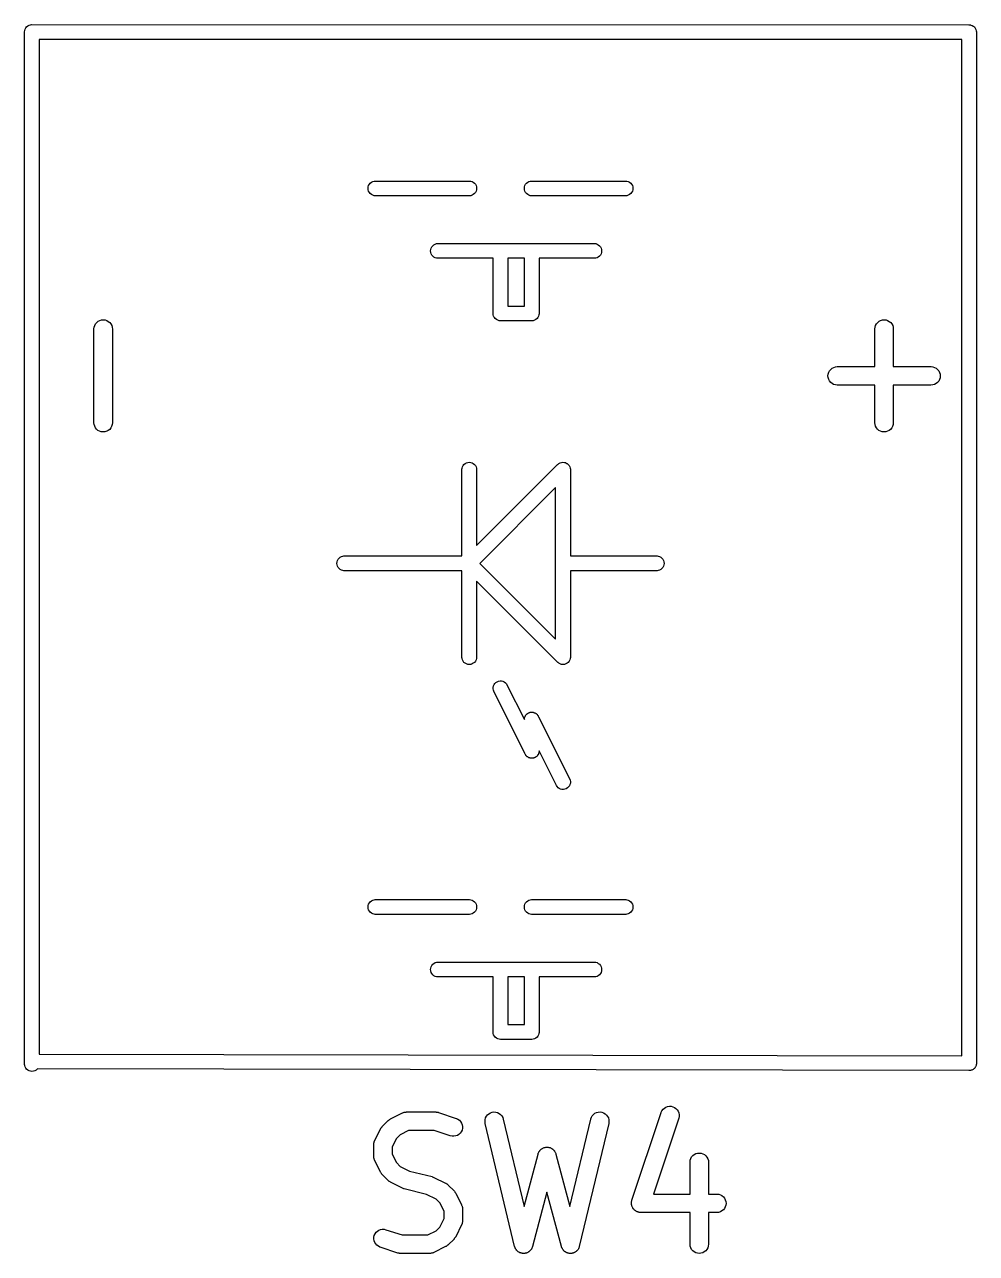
# Model space of a CAD drawing. Extents: x 88 to 197, y -105 to -93.
# Drawn here: x 138.5 to 146.24, y -105.17 to -95.19 of the extents above; entities that cross this region are included whole.
import ezdxf

# ---------------------------------------------------------------- set-up
doc = ezdxf.new("R2010")
doc.units = 0
doc.layers.add('BLACK', color=7, linetype='CONTINUOUS')

msp = doc.modelspace()

# ---------------------------------------------------------------- linework, layer by layer
at = {"layer": 'BLACK', "linetype": 'CONTINUOUS'}
for p, q in [((138.51, -95.2115), (138.517, -95.2024)), ((138.517, -95.2024), (138.527, -95.1949)), ((138.527, -95.1949), (138.537, -95.1893)), ((138.537, -95.1893), (138.548, -95.1859)), ((138.548, -95.1859), (138.557, -95.185)), ((138.557, -95.185), (146.177, -95.187)), ((146.177, -95.187), (146.18, -95.1867)), ((146.18, -95.1867), (146.183, -95.187)), ((146.183, -95.187), (146.183, -95.187)), ((146.183, -95.187), (146.185, -95.1872)), ((146.185, -95.1872), (146.192, -95.1879)), ((146.192, -95.1879), (146.192, -95.1879)), ((146.192, -95.1879), (146.192, -95.1879)), ((146.192, -95.1879), (146.195, -95.1888)), ((146.195, -95.1888), (146.203, -95.1913)), ((146.203, -95.1913), (146.203, -95.1913)), ((146.203, -95.1913), (146.203, -95.1913)), ((146.203, -95.1913), (146.205, -95.1924)), ((146.205, -95.1924), (146.213, -95.1969)), ((146.213, -95.1969), (146.214, -95.1969)), ((146.214, -95.1969), (146.214, -95.1969)), ((146.214, -95.1969), (146.215, -95.1982)), ((146.215, -95.1982), (146.223, -95.2044)), ((146.223, -95.2044), (146.23, -95.2135)), ((138.5, -95.245), (138.501, -95.2332)), ((138.5, -95.249), (138.5, -95.245)), ((138.5, -95.2501), (138.5, -95.249)), ((138.5, -103.612), (138.5, -95.2501)), ((138.501, -95.2332), (138.504, -95.2219)), ((138.504, -95.2219), (138.51, -95.2115)), ((146.23, -95.2135), (146.23, -95.2135)), ((146.23, -95.2135), (146.23, -95.2135)), ((146.23, -95.2135), (146.231, -95.215)), ((146.231, -95.215), (146.236, -95.2239)), ((146.236, -95.2239), (146.239, -95.2352)), ((146.239, -95.2352), (146.24, -95.2441)), ((146.24, -95.2441), (146.24, -95.2441)), ((146.24, -95.2441), (146.24, -95.247)), ((146.24, -95.247), (146.24, -95.2499)), ((146.24, -95.2499), (146.24, -103.626)), ((138.62, -95.305), (138.62, -103.555)), ((146.12, -95.307), (138.62, -95.305)), ((146.12, -95.4981), (146.12, -95.307)), ((146.12, -103.569), (146.12, -95.4981)), ((141.295, -96.5052), (141.298, -96.4939)), ((141.298, -96.4939), (141.304, -96.4835)), ((141.304, -96.4835), (141.311, -96.4744)), ((141.311, -96.4744), (141.321, -96.4669)), ((141.321, -96.4669), (141.331, -96.4613)), ((141.331, -96.4613), (141.342, -96.4579)), ((141.342, -96.4579), (141.351, -96.457)), ((141.351, -96.457), (142.119, -96.457)), ((142.119, -96.457), (142.128, -96.4579)), ((142.128, -96.4579), (142.139, -96.4613)), ((142.139, -96.4613), (142.149, -96.4669)), ((142.149, -96.4669), (142.159, -96.4744)), ((142.159, -96.4744), (142.166, -96.4835)), ((142.166, -96.4835), (142.172, -96.4939)), ((142.172, -96.4939), (142.175, -96.5052)), ((142.565, -96.5052), (142.568, -96.4939)), ((142.568, -96.4939), (142.574, -96.4835)), ((142.574, -96.4835), (142.581, -96.4744)), ((142.581, -96.4744), (142.591, -96.4669)), ((142.591, -96.4669), (142.601, -96.4613)), ((142.601, -96.4613), (142.612, -96.4579)), ((142.612, -96.4579), (142.621, -96.457)), ((142.621, -96.457), (143.389, -96.457)), ((143.389, -96.457), (143.398, -96.4579)), ((143.398, -96.4579), (143.409, -96.4613)), ((143.409, -96.4613), (143.419, -96.4669)), ((143.419, -96.4669), (143.429, -96.4744)), ((143.429, -96.4744), (143.436, -96.4835)), ((143.436, -96.4835), (143.442, -96.4939)), ((143.442, -96.4939), (143.445, -96.5052)), ((141.294, -96.517), (141.295, -96.5052)), ((141.295, -96.5288), (141.294, -96.517)), ((141.298, -96.5401), (141.295, -96.5288)), ((141.304, -96.5505), (141.298, -96.5401)), ((141.311, -96.5596), (141.304, -96.5505)), ((141.321, -96.5671), (141.311, -96.5596)), ((141.331, -96.5727), (141.321, -96.5671)), ((141.342, -96.5761), (141.331, -96.5727)), ((141.351, -96.577), (141.342, -96.5761)), ((142.119, -96.577), (141.351, -96.577)), ((142.128, -96.5761), (142.119, -96.577)), ((142.139, -96.5727), (142.128, -96.5761)), ((142.149, -96.5671), (142.139, -96.5727)), ((142.159, -96.5596), (142.149, -96.5671)), ((142.166, -96.5505), (142.159, -96.5596)), ((142.172, -96.5401), (142.166, -96.5505)), ((142.175, -96.5288), (142.172, -96.5401)), ((142.175, -96.5052), (142.176, -96.517)), ((142.176, -96.517), (142.175, -96.5288)), ((142.564, -96.517), (142.565, -96.5052)), ((142.565, -96.5288), (142.564, -96.517)), ((142.568, -96.5401), (142.565, -96.5288)), ((142.574, -96.5505), (142.568, -96.5401)), ((142.581, -96.5596), (142.574, -96.5505)), ((142.591, -96.5671), (142.581, -96.5596)), ((142.601, -96.5727), (142.591, -96.5671)), ((142.612, -96.5761), (142.601, -96.5727)), ((142.621, -96.577), (142.612, -96.5761)), ((143.389, -96.577), (142.621, -96.577)), ((143.398, -96.5761), (143.389, -96.577)), ((143.409, -96.5727), (143.398, -96.5761)), ((143.419, -96.5671), (143.409, -96.5727)), ((143.429, -96.5596), (143.419, -96.5671)), ((143.436, -96.5505), (143.429, -96.5596)), ((143.442, -96.5401), (143.436, -96.5505)), ((143.445, -96.5288), (143.442, -96.5401)), ((143.445, -96.5052), (143.446, -96.517)), ((143.446, -96.517), (143.445, -96.5288)), ((141.803, -97.0132), (141.806, -97.0019)), ((141.806, -97.0019), (141.812, -96.9915)), ((141.812, -96.9915), (141.819, -96.9824)), ((141.819, -96.9824), (141.829, -96.9749)), ((141.829, -96.9749), (141.839, -96.9693)), ((141.839, -96.9693), (141.85, -96.9659)), ((141.85, -96.9659), (141.859, -96.965)), ((141.859, -96.965), (142.367, -96.965)), ((142.367, -96.965), (142.37, -96.9647)), ((142.37, -96.9647), (142.373, -96.965)), ((142.373, -96.965), (142.621, -96.965)), ((142.621, -96.965), (142.624, -96.9647)), ((142.624, -96.9647), (142.627, -96.965)), ((142.627, -96.965), (143.135, -96.965)), ((143.135, -96.965), (143.144, -96.9659)), ((143.144, -96.9659), (143.155, -96.9693)), ((143.155, -96.9693), (143.165, -96.9749)), ((143.165, -96.9749), (143.175, -96.9824)), ((143.175, -96.9824), (143.182, -96.9915)), ((143.182, -96.9915), (143.188, -97.0019)), ((143.188, -97.0019), (143.191, -97.0132)), ((141.802, -97.025), (141.803, -97.0132)), ((141.803, -97.0368), (141.802, -97.025)), ((141.806, -97.0481), (141.803, -97.0368)), ((141.812, -97.0585), (141.806, -97.0481)), ((141.819, -97.0676), (141.812, -97.0585)), ((141.829, -97.0751), (141.819, -97.0676)), ((141.839, -97.0807), (141.829, -97.0751)), ((141.85, -97.0841), (141.839, -97.0807)), ((141.859, -97.085), (141.85, -97.0841)), ((142.31, -97.085), (141.859, -97.085)), ((142.31, -97.5301), (142.31, -97.085)), ((142.43, -97.085), (142.43, -97.473)), ((142.564, -97.085), (142.43, -97.085)), ((142.564, -97.473), (142.564, -97.085)), ((143.135, -97.085), (142.684, -97.085)), ((142.684, -97.085), (142.684, -97.5301)), ((143.144, -97.0841), (143.135, -97.085)), ((143.155, -97.0807), (143.144, -97.0841)), ((143.165, -97.0751), (143.155, -97.0807)), ((143.175, -97.0676), (143.165, -97.0751)), ((143.182, -97.0585), (143.175, -97.0676)), ((143.188, -97.0481), (143.182, -97.0585)), ((143.191, -97.0368), (143.188, -97.0481)), ((143.191, -97.0132), (143.192, -97.025)), ((143.192, -97.025), (143.191, -97.0368)), ((142.43, -97.473), (142.564, -97.473)), ((139.087, -97.6065), (139.098, -97.5973)), ((139.098, -97.5973), (139.111, -97.5905)), ((139.111, -97.5905), (139.125, -97.5864)), ((139.125, -97.5864), (139.14, -97.585)), ((139.14, -97.585), (139.155, -97.5866)), ((139.155, -97.5866), (139.168, -97.5909)), ((139.168, -97.5909), (139.181, -97.5979)), ((139.181, -97.5979), (139.193, -97.6072)), ((142.31, -97.533), (142.31, -97.5301)), ((142.311, -97.5448), (142.31, -97.533)), ((142.314, -97.5561), (142.311, -97.5448)), ((142.317, -97.562), (142.314, -97.5561)), ((142.32, -97.5665), (142.317, -97.562)), ((142.327, -97.5756), (142.32, -97.5665)), ((142.337, -97.5831), (142.327, -97.5756)), ((142.347, -97.5887), (142.337, -97.5831)), ((142.358, -97.5921), (142.347, -97.5887)), ((142.37, -97.5933), (142.358, -97.5921)), ((142.373, -97.593), (142.37, -97.5933)), ((142.621, -97.593), (142.373, -97.593)), ((142.624, -97.5933), (142.621, -97.593)), ((142.636, -97.5921), (142.624, -97.5933)), ((142.647, -97.5887), (142.636, -97.5921)), ((142.657, -97.5831), (142.647, -97.5887)), ((142.667, -97.5756), (142.657, -97.5831)), ((142.674, -97.5665), (142.667, -97.5756)), ((142.68, -97.5561), (142.674, -97.5665)), ((142.683, -97.5448), (142.68, -97.5561)), ((142.684, -97.5359), (142.683, -97.5448)), ((142.684, -97.5301), (142.684, -97.533)), ((142.684, -97.533), (142.684, -97.5359)), ((142.684, -97.5359), (142.684, -97.5359)), ((145.437, -97.6065), (145.448, -97.5973)), ((145.448, -97.5973), (145.461, -97.5905)), ((145.461, -97.5905), (145.475, -97.5864)), ((145.475, -97.5864), (145.49, -97.585)), ((145.49, -97.585), (145.505, -97.5866)), ((145.505, -97.5866), (145.518, -97.5909)), ((145.518, -97.5909), (145.531, -97.5979)), ((145.531, -97.5979), (145.543, -97.6072)), ((139.064, -97.659), (139.066, -97.6445)), ((139.064, -97.66), (139.064, -97.659)), ((139.064, -98.422), (139.064, -97.66)), ((139.066, -97.6445), (139.07, -97.6305)), ((139.07, -97.6305), (139.078, -97.6177)), ((139.078, -97.6177), (139.087, -97.6065)), ((139.193, -97.6072), (139.202, -97.6185)), ((139.202, -97.6185), (139.209, -97.6315)), ((139.209, -97.6315), (139.213, -97.6455)), ((139.213, -97.6455), (139.214, -97.66)), ((139.214, -97.66), (139.214, -98.422)), ((145.414, -97.659), (145.416, -97.6445)), ((145.414, -97.66), (145.414, -97.659)), ((145.414, -97.966), (145.414, -97.66)), ((145.416, -97.6445), (145.42, -97.6305)), ((145.42, -97.6305), (145.428, -97.6177)), ((145.428, -97.6177), (145.437, -97.6065)), ((145.543, -97.6072), (145.552, -97.6185)), ((145.552, -97.6185), (145.559, -97.6315)), ((145.559, -97.6315), (145.563, -97.6455)), ((145.563, -97.6455), (145.564, -97.66)), ((145.564, -97.66), (145.564, -97.966)), ((145.039, -98.0119), (145.046, -97.9991)), ((145.046, -97.9991), (145.056, -97.9878)), ((145.056, -97.9878), (145.067, -97.9785)), ((145.067, -97.9785), (145.08, -97.9717)), ((145.08, -97.9717), (145.094, -97.9674)), ((145.094, -97.9674), (145.108, -97.966)), ((145.108, -97.966), (145.414, -97.966)), ((145.564, -97.966), (145.87, -97.966)), ((145.87, -97.966), (145.871, -97.966)), ((145.871, -97.966), (145.886, -97.9676)), ((145.886, -97.9676), (145.9, -97.9721)), ((145.9, -97.9721), (145.913, -97.9791)), ((145.913, -97.9791), (145.924, -97.9885)), ((145.924, -97.9885), (145.933, -97.9999)), ((145.933, -97.9999), (145.94, -98.0129)), ((145.033, -98.0405), (145.035, -98.0259)), ((145.035, -98.0551), (145.033, -98.0405)), ((145.035, -98.0259), (145.039, -98.0119)), ((145.039, -98.0691), (145.035, -98.0551)), ((145.046, -98.0821), (145.039, -98.0691)), ((145.055, -98.0935), (145.046, -98.0821)), ((145.066, -98.1029), (145.055, -98.0935)), ((145.923, -98.0942), (145.912, -98.1035)), ((145.933, -98.0829), (145.923, -98.0942)), ((145.94, -98.0701), (145.933, -98.0829)), ((145.94, -98.0129), (145.944, -98.0269)), ((145.944, -98.0561), (145.94, -98.0701)), ((145.944, -98.0269), (145.945, -98.0415)), ((145.945, -98.0415), (145.944, -98.0561)), ((145.079, -98.1099), (145.066, -98.1029)), ((145.093, -98.1144), (145.079, -98.1099)), ((145.107, -98.116), (145.093, -98.1144)), ((145.108, -98.116), (145.107, -98.116)), ((145.414, -98.116), (145.108, -98.116)), ((145.414, -98.422), (145.414, -98.116)), ((145.87, -98.116), (145.564, -98.116)), ((145.564, -98.116), (145.564, -98.422)), ((145.885, -98.1146), (145.87, -98.116)), ((145.899, -98.1103), (145.885, -98.1146)), ((145.912, -98.1035), (145.899, -98.1103)), ((139.066, -98.4365), (139.064, -98.422)), ((139.07, -98.4505), (139.066, -98.4365)), ((139.077, -98.4635), (139.07, -98.4505)), ((139.086, -98.4748), (139.077, -98.4635)), ((139.097, -98.4841), (139.086, -98.4748)), ((139.11, -98.4911), (139.097, -98.4841)), ((139.124, -98.4954), (139.11, -98.4911)), ((139.139, -98.4969), (139.124, -98.4954)), ((139.153, -98.4956), (139.139, -98.4969)), ((139.168, -98.4915), (139.153, -98.4956)), ((139.18, -98.4847), (139.168, -98.4915)), ((139.192, -98.4755), (139.18, -98.4847)), ((139.201, -98.4643), (139.192, -98.4755)), ((139.208, -98.4515), (139.201, -98.4643)), ((139.213, -98.4375), (139.208, -98.4515)), ((139.214, -98.423), (139.213, -98.4375)), ((139.214, -98.422), (139.214, -98.423)), ((145.416, -98.4365), (145.414, -98.422)), ((145.42, -98.4505), (145.416, -98.4365)), ((145.427, -98.4635), (145.42, -98.4505)), ((145.436, -98.4748), (145.427, -98.4635)), ((145.447, -98.4841), (145.436, -98.4748)), ((145.46, -98.4911), (145.447, -98.4841)), ((145.474, -98.4954), (145.46, -98.4911)), ((145.489, -98.4969), (145.474, -98.4954)), ((145.503, -98.4956), (145.489, -98.4969)), ((145.518, -98.4915), (145.503, -98.4956)), ((145.53, -98.4847), (145.518, -98.4915)), ((145.542, -98.4755), (145.53, -98.4847)), ((145.551, -98.4643), (145.542, -98.4755)), ((145.558, -98.4515), (145.551, -98.4643)), ((145.563, -98.4375), (145.558, -98.4515)), ((145.564, -98.423), (145.563, -98.4375)), ((145.564, -98.422), (145.564, -98.423)), ((142.056, -98.8001), (142.057, -98.7912)), ((142.056, -99.1844), (142.056, -98.8001)), ((142.057, -98.7912), (142.06, -98.7799)), ((142.06, -98.7799), (142.066, -98.7695)), ((142.066, -98.7695), (142.073, -98.7604)), ((142.073, -98.7604), (142.083, -98.7529)), ((142.083, -98.7529), (142.093, -98.7473)), ((142.093, -98.7473), (142.104, -98.7439)), ((142.104, -98.7439), (142.116, -98.7427)), ((142.116, -98.7427), (142.128, -98.7439)), ((142.128, -98.7439), (142.139, -98.7473)), ((142.139, -98.7473), (142.149, -98.7529)), ((142.149, -98.7529), (142.159, -98.7604)), ((142.159, -98.7604), (142.166, -98.7695)), ((142.166, -98.7695), (142.172, -98.7799)), ((142.172, -98.7799), (142.175, -98.7912)), ((142.175, -98.7912), (142.176, -98.8001)), ((142.176, -99.4201), (142.833, -98.7626)), ((142.176, -98.8001), (142.176, -99.4201)), ((142.833, -98.7626), (142.835, -98.7604)), ((142.835, -98.7604), (142.838, -98.7585)), ((142.838, -98.7585), (142.845, -98.7529)), ((142.838, -98.7585), (142.838, -98.7585)), ((142.845, -98.7529), (142.855, -98.7473)), ((142.855, -98.7473), (142.866, -98.7439)), ((142.866, -98.7439), (142.878, -98.7427)), ((142.878, -98.7427), (142.89, -98.7439)), ((142.89, -98.7439), (142.898, -98.7463)), ((142.898, -98.7463), (142.901, -98.7473)), ((142.901, -98.7473), (142.91, -98.752)), ((142.91, -98.752), (142.911, -98.7529)), ((142.911, -98.7529), (142.921, -98.7604)), ((142.921, -98.7604), (142.928, -98.7695)), ((142.928, -98.7695), (142.934, -98.7799)), ((142.934, -98.7799), (142.937, -98.7912)), ((142.937, -98.7912), (142.938, -98.8001)), ((142.938, -98.8001), (142.938, -98.8001)), ((142.938, -98.8001), (142.938, -98.803)), ((142.938, -98.803), (142.938, -98.8059)), ((142.938, -98.8059), (142.938, -99.505)), ((142.818, -98.9479), (142.201, -99.565)), ((142.818, -99.562), (142.818, -98.9479)), ((142.056, -99.505), (142.056, -99.1844)), ((141.04, -99.565), (141.041, -99.5532)), ((141.041, -99.5768), (141.04, -99.565)), ((141.041, -99.5532), (141.044, -99.5419)), ((141.044, -99.5881), (141.041, -99.5768)), ((141.044, -99.5419), (141.05, -99.5315)), ((141.05, -99.5985), (141.044, -99.5881)), ((141.05, -99.5315), (141.057, -99.5224)), ((141.057, -99.6076), (141.05, -99.5985)), ((141.057, -99.5224), (141.067, -99.5149)), ((141.067, -99.5149), (141.077, -99.5093)), ((141.077, -99.5093), (141.088, -99.5059)), ((141.088, -99.5059), (141.097, -99.505)), ((141.097, -99.505), (142.056, -99.505)), ((142.201, -99.565), (142.818, -100.182)), ((142.818, -99.565), (142.818, -99.562)), ((142.818, -99.5679), (142.818, -99.565)), ((142.818, -100.182), (142.818, -99.5679)), ((142.938, -99.505), (143.643, -99.505)), ((143.643, -99.505), (143.652, -99.5059)), ((143.652, -99.5059), (143.663, -99.5093)), ((143.663, -99.5093), (143.673, -99.5149)), ((143.673, -99.5149), (143.683, -99.5224)), ((143.683, -99.5224), (143.69, -99.5315)), ((143.69, -99.5985), (143.683, -99.6076)), ((143.69, -99.5315), (143.696, -99.5419)), ((143.696, -99.5881), (143.69, -99.5985)), ((143.696, -99.5419), (143.699, -99.5532)), ((143.699, -99.5768), (143.696, -99.5881)), ((143.699, -99.5532), (143.7, -99.565)), ((143.7, -99.565), (143.699, -99.5768)), ((141.067, -99.6151), (141.057, -99.6076)), ((141.077, -99.6207), (141.067, -99.6151)), ((141.088, -99.6241), (141.077, -99.6207)), ((141.097, -99.625), (141.088, -99.6241)), ((142.056, -99.625), (141.097, -99.625)), ((142.056, -100.33), (142.056, -99.625)), ((143.643, -99.625), (142.938, -99.625)), ((142.938, -99.625), (142.938, -100.324)), ((143.652, -99.6241), (143.643, -99.625)), ((143.663, -99.6207), (143.652, -99.6241)), ((143.673, -99.6151), (143.663, -99.6207)), ((143.683, -99.6076), (143.673, -99.6151)), ((142.834, -100.367), (142.176, -99.7099)), ((142.176, -99.7099), (142.176, -100.33)), ((142.057, -100.339), (142.056, -100.33)), ((142.06, -100.35), (142.057, -100.339)), ((142.066, -100.36), (142.06, -100.35)), ((142.073, -100.37), (142.066, -100.36)), ((142.083, -100.377), (142.073, -100.37)), ((142.093, -100.383), (142.083, -100.377)), ((142.104, -100.386), (142.093, -100.383)), ((142.116, -100.387), (142.104, -100.386)), ((142.128, -100.386), (142.116, -100.387)), ((142.139, -100.383), (142.128, -100.386)), ((142.149, -100.377), (142.139, -100.383)), ((142.159, -100.37), (142.149, -100.377)), ((142.166, -100.36), (142.159, -100.37)), ((142.172, -100.35), (142.166, -100.36)), ((142.175, -100.339), (142.172, -100.35)), ((142.176, -100.33), (142.175, -100.339)), ((142.835, -100.37), (142.834, -100.367)), ((142.838, -100.371), (142.835, -100.37)), ((142.838, -100.372), (142.838, -100.371)), ((142.845, -100.377), (142.838, -100.372)), ((142.855, -100.383), (142.845, -100.377)), ((142.858, -100.384), (142.855, -100.383)), ((142.866, -100.386), (142.858, -100.384)), ((142.878, -100.387), (142.866, -100.386)), ((142.89, -100.386), (142.878, -100.387)), ((142.901, -100.383), (142.89, -100.386)), ((142.911, -100.377), (142.901, -100.383)), ((142.921, -100.37), (142.911, -100.377)), ((142.928, -100.36), (142.921, -100.37)), ((142.934, -100.35), (142.928, -100.36)), ((142.937, -100.339), (142.934, -100.35)), ((142.938, -100.33), (142.937, -100.339)), ((142.938, -100.324), (142.938, -100.327)), ((142.938, -100.327), (142.938, -100.33)), ((142.938, -100.33), (142.938, -100.33)), ((142.31, -100.573), (142.313, -100.562)), ((142.31, -100.585), (142.31, -100.573)), ((142.312, -100.597), (142.31, -100.585)), ((142.315, -100.605), (142.312, -100.597)), ((142.313, -100.562), (142.318, -100.551)), ((142.318, -100.551), (142.324, -100.541)), ((142.324, -100.541), (142.333, -100.533)), ((142.333, -100.533), (142.343, -100.527)), ((142.343, -100.527), (142.354, -100.523)), ((142.354, -100.523), (142.366, -100.521)), ((142.366, -100.521), (142.378, -100.521)), ((142.378, -100.521), (142.389, -100.524)), ((142.389, -100.524), (142.4, -100.529)), ((142.4, -100.529), (142.41, -100.535)), ((142.41, -100.535), (142.418, -100.544)), ((142.418, -100.544), (142.422, -100.552)), ((142.422, -100.552), (142.564, -100.835)), ((142.568, -101.111), (142.315, -100.605)), ((142.574, -100.802), (142.576, -100.799)), ((142.576, -100.799), (142.578, -100.795)), ((142.578, -100.795), (142.58, -100.794)), ((142.58, -100.794), (142.581, -100.792)), ((142.581, -100.792), (142.584, -100.79)), ((142.584, -100.79), (142.587, -100.787)), ((142.587, -100.787), (142.589, -100.786)), ((142.589, -100.786), (142.591, -100.785)), ((142.591, -100.785), (142.594, -100.783)), ((142.594, -100.783), (142.597, -100.781)), ((142.597, -100.781), (142.599, -100.78)), ((142.599, -100.78), (142.601, -100.779)), ((142.601, -100.779), (142.605, -100.778)), ((142.605, -100.778), (142.608, -100.777)), ((142.608, -100.777), (142.61, -100.776)), ((142.61, -100.776), (142.612, -100.776)), ((142.612, -100.776), (142.616, -100.775)), ((142.616, -100.775), (142.62, -100.775)), ((142.62, -100.775), (142.622, -100.775)), ((142.622, -100.775), (142.624, -100.775)), ((142.624, -100.775), (142.628, -100.775)), ((142.628, -100.775), (142.632, -100.775)), ((142.632, -100.775), (142.634, -100.776)), ((142.634, -100.776), (142.636, -100.776)), ((142.636, -100.776), (142.639, -100.777)), ((142.639, -100.777), (142.643, -100.778)), ((142.643, -100.778), (142.645, -100.779)), ((142.645, -100.779), (142.647, -100.779)), ((142.647, -100.779), (142.65, -100.781)), ((142.65, -100.781), (142.654, -100.783)), ((142.654, -100.783), (142.656, -100.784)), ((142.656, -100.784), (142.657, -100.785)), ((142.657, -100.785), (142.66, -100.787)), ((142.66, -100.787), (142.664, -100.789)), ((142.664, -100.789), (142.665, -100.791)), ((142.665, -100.791), (142.667, -100.792)), ((142.667, -100.792), (142.669, -100.795)), ((142.669, -100.795), (142.672, -100.798)), ((142.672, -100.798), (142.673, -100.8)), ((142.564, -100.827), (142.565, -100.825)), ((142.564, -100.831), (142.564, -100.827)), ((142.564, -100.832), (142.564, -100.831)), ((142.564, -100.834), (142.564, -100.832)), ((142.564, -100.835), (142.564, -100.834)), ((142.565, -100.823), (142.566, -100.82)), ((142.565, -100.825), (142.565, -100.823)), ((142.566, -100.82), (142.567, -100.816)), ((142.567, -100.816), (142.568, -100.814)), ((142.568, -100.812), (142.57, -100.809)), ((142.568, -100.814), (142.568, -100.812)), ((142.57, -100.809), (142.572, -100.805)), ((142.572, -100.805), (142.573, -100.803)), ((142.573, -100.803), (142.574, -100.802)), ((142.673, -100.8), (142.674, -100.802)), ((142.674, -100.802), (142.676, -100.805)), ((142.676, -100.805), (142.676, -100.806)), ((142.676, -100.806), (142.677, -100.807)), ((142.677, -100.807), (142.68, -100.812)), ((142.68, -100.812), (142.68, -100.813)), ((142.68, -100.813), (142.933, -101.319)), ((142.684, -101.097), (142.683, -101.099)), ((142.826, -101.372), (142.684, -101.089)), ((142.684, -101.089), (142.684, -101.09)), ((142.684, -101.09), (142.684, -101.092)), ((142.684, -101.092), (142.684, -101.093)), ((142.684, -101.093), (142.684, -101.097)), ((142.568, -101.112), (142.568, -101.111)), ((142.571, -101.117), (142.568, -101.112)), ((142.572, -101.118), (142.571, -101.117)), ((142.572, -101.119), (142.572, -101.118)), ((142.574, -101.122), (142.572, -101.119)), ((142.575, -101.124), (142.574, -101.122)), ((142.576, -101.126), (142.575, -101.124)), ((142.579, -101.129), (142.576, -101.126)), ((142.581, -101.132), (142.579, -101.129)), ((142.583, -101.133), (142.581, -101.132)), ((142.584, -101.135), (142.583, -101.133)), ((142.588, -101.137), (142.584, -101.135)), ((142.591, -101.139), (142.588, -101.137)), ((142.592, -101.14), (142.591, -101.139)), ((142.594, -101.141), (142.592, -101.14)), ((142.598, -101.143), (142.594, -101.141)), ((142.601, -101.145), (142.598, -101.143)), ((142.603, -101.145), (142.601, -101.145)), ((142.605, -101.146), (142.603, -101.145)), ((142.609, -101.147), (142.605, -101.146)), ((142.612, -101.148), (142.609, -101.147)), ((142.614, -101.148), (142.612, -101.148)), ((142.616, -101.149), (142.614, -101.148)), ((142.62, -101.149), (142.616, -101.149)), ((142.624, -101.149), (142.62, -101.149)), ((142.626, -101.149), (142.624, -101.149)), ((142.628, -101.149), (142.626, -101.149)), ((142.632, -101.149), (142.628, -101.149)), ((142.636, -101.148), (142.632, -101.149)), ((142.638, -101.148), (142.636, -101.148)), ((142.64, -101.147), (142.638, -101.148)), ((142.643, -101.146), (142.64, -101.147)), ((142.647, -101.145), (142.643, -101.146)), ((142.649, -101.144), (142.647, -101.145)), ((142.651, -101.143), (142.649, -101.144)), ((142.654, -101.141), (142.651, -101.143)), ((142.657, -101.139), (142.654, -101.141)), ((142.659, -101.138), (142.657, -101.139)), ((142.661, -101.137), (142.659, -101.138)), ((142.664, -101.134), (142.661, -101.137)), ((142.667, -101.132), (142.664, -101.134)), ((142.668, -101.13), (142.667, -101.132)), ((142.67, -101.129), (142.668, -101.13)), ((142.672, -101.125), (142.67, -101.129)), ((142.674, -101.122), (142.672, -101.125)), ((142.675, -101.121), (142.674, -101.122)), ((142.676, -101.119), (142.675, -101.121)), ((142.678, -101.115), (142.676, -101.119)), ((142.68, -101.112), (142.678, -101.115)), ((142.681, -101.108), (142.68, -101.11)), ((142.68, -101.11), (142.68, -101.112)), ((142.682, -101.104), (142.681, -101.108)), ((142.683, -101.101), (142.682, -101.104)), ((142.683, -101.099), (142.683, -101.101)), ((142.83, -101.38), (142.826, -101.372)), ((142.838, -101.389), (142.83, -101.38)), ((142.848, -101.395), (142.838, -101.389)), ((142.859, -101.4), (142.848, -101.395)), ((142.905, -101.397), (142.894, -101.401)), ((142.915, -101.391), (142.905, -101.397)), ((142.924, -101.383), (142.915, -101.391)), ((142.93, -101.373), (142.924, -101.383)), ((142.935, -101.362), (142.93, -101.373)), ((142.933, -101.319), (142.936, -101.327)), ((142.938, -101.351), (142.935, -101.362)), ((142.936, -101.327), (142.938, -101.339)), ((142.938, -101.339), (142.938, -101.351)), ((142.87, -101.403), (142.859, -101.4)), ((142.882, -101.403), (142.87, -101.403)), ((142.894, -101.401), (142.882, -101.403)), ((141.294, -102.359), (141.295, -102.347)), ((141.295, -102.371), (141.294, -102.359)), ((141.295, -102.347), (141.298, -102.336)), ((141.298, -102.382), (141.295, -102.371)), ((141.298, -102.336), (141.304, -102.326)), ((141.304, -102.392), (141.298, -102.382)), ((141.304, -102.326), (141.311, -102.316)), ((141.311, -102.402), (141.304, -102.392)), ((141.311, -102.316), (141.321, -102.309)), ((141.321, -102.309), (141.331, -102.303)), ((141.331, -102.303), (141.342, -102.3)), ((141.342, -102.3), (141.351, -102.299)), ((141.351, -102.299), (142.119, -102.299)), ((142.119, -102.299), (142.128, -102.3)), ((142.128, -102.3), (142.139, -102.303)), ((142.139, -102.303), (142.149, -102.309)), ((142.149, -102.309), (142.159, -102.316)), ((142.159, -102.316), (142.166, -102.326)), ((142.166, -102.392), (142.159, -102.402)), ((142.166, -102.326), (142.172, -102.336)), ((142.172, -102.382), (142.166, -102.392)), ((142.172, -102.336), (142.175, -102.347)), ((142.175, -102.371), (142.172, -102.382)), ((142.175, -102.347), (142.176, -102.359)), ((142.176, -102.359), (142.175, -102.371)), ((142.564, -102.359), (142.565, -102.347)), ((142.565, -102.371), (142.564, -102.359)), ((142.565, -102.347), (142.568, -102.336)), ((142.568, -102.382), (142.565, -102.371)), ((142.568, -102.336), (142.574, -102.326)), ((142.574, -102.392), (142.568, -102.382)), ((142.574, -102.326), (142.581, -102.316)), ((142.581, -102.402), (142.574, -102.392)), ((142.581, -102.316), (142.591, -102.309)), ((142.591, -102.309), (142.601, -102.303)), ((142.601, -102.303), (142.612, -102.3)), ((142.612, -102.3), (142.621, -102.299)), ((142.621, -102.299), (143.389, -102.299)), ((143.389, -102.299), (143.398, -102.3)), ((143.398, -102.3), (143.409, -102.303)), ((143.409, -102.303), (143.419, -102.309)), ((143.419, -102.309), (143.429, -102.316)), ((143.429, -102.316), (143.436, -102.326)), ((143.436, -102.392), (143.429, -102.402)), ((143.436, -102.326), (143.442, -102.336)), ((143.442, -102.382), (143.436, -102.392)), ((143.442, -102.336), (143.445, -102.347)), ((143.445, -102.371), (143.442, -102.382)), ((143.445, -102.347), (143.446, -102.359)), ((143.446, -102.359), (143.445, -102.371)), ((141.321, -102.409), (141.311, -102.402)), ((141.331, -102.415), (141.321, -102.409)), ((141.342, -102.418), (141.331, -102.415)), ((141.351, -102.419), (141.342, -102.418)), ((142.119, -102.419), (141.351, -102.419)), ((142.128, -102.418), (142.119, -102.419)), ((142.139, -102.415), (142.128, -102.418)), ((142.149, -102.409), (142.139, -102.415)), ((142.159, -102.402), (142.149, -102.409)), ((142.591, -102.409), (142.581, -102.402)), ((142.601, -102.415), (142.591, -102.409)), ((142.612, -102.418), (142.601, -102.415)), ((142.621, -102.419), (142.612, -102.418)), ((143.389, -102.419), (142.621, -102.419)), ((143.398, -102.418), (143.389, -102.419)), ((143.409, -102.415), (143.398, -102.418)), ((143.419, -102.409), (143.409, -102.415)), ((143.429, -102.402), (143.419, -102.409)), ((141.802, -102.867), (141.803, -102.855)), ((141.803, -102.879), (141.802, -102.867)), ((141.803, -102.855), (141.806, -102.844)), ((141.806, -102.89), (141.803, -102.879)), ((141.806, -102.844), (141.812, -102.834)), ((141.812, -102.9), (141.806, -102.89)), ((141.812, -102.834), (141.819, -102.824)), ((141.819, -102.824), (141.829, -102.817)), ((141.829, -102.817), (141.839, -102.811)), ((141.839, -102.811), (141.85, -102.808)), ((141.85, -102.808), (141.859, -102.807)), ((141.859, -102.807), (142.367, -102.807)), ((142.367, -102.807), (142.37, -102.807)), ((142.37, -102.807), (142.373, -102.807)), ((142.373, -102.807), (142.621, -102.807)), ((142.621, -102.807), (142.624, -102.807)), ((142.624, -102.807), (142.627, -102.807)), ((142.627, -102.807), (143.135, -102.807)), ((143.135, -102.807), (143.144, -102.808)), ((143.144, -102.808), (143.155, -102.811)), ((143.155, -102.811), (143.165, -102.817)), ((143.165, -102.817), (143.175, -102.824)), ((143.175, -102.824), (143.182, -102.834)), ((143.182, -102.834), (143.188, -102.844)), ((143.188, -102.89), (143.182, -102.9)), ((143.188, -102.844), (143.191, -102.855)), ((143.191, -102.879), (143.188, -102.89)), ((143.191, -102.855), (143.192, -102.867)), ((143.192, -102.867), (143.191, -102.879)), ((141.819, -102.91), (141.812, -102.9)), ((141.829, -102.917), (141.819, -102.91)), ((141.839, -102.923), (141.829, -102.917)), ((141.85, -102.926), (141.839, -102.923)), ((141.859, -102.927), (141.85, -102.926)), ((142.31, -102.927), (141.859, -102.927)), ((142.31, -103.372), (142.31, -102.927)), ((142.43, -102.927), (142.43, -103.315)), ((142.564, -102.927), (142.43, -102.927)), ((142.564, -103.315), (142.564, -102.927)), ((143.135, -102.927), (142.684, -102.927)), ((142.684, -102.927), (142.684, -103.372)), ((143.144, -102.926), (143.135, -102.927)), ((143.155, -102.923), (143.144, -102.926)), ((143.165, -102.917), (143.155, -102.923)), ((143.175, -102.91), (143.165, -102.917)), ((143.182, -102.9), (143.175, -102.91)), ((142.31, -103.375), (142.31, -103.372)), ((142.311, -103.387), (142.31, -103.375)), ((142.314, -103.398), (142.311, -103.387)), ((142.43, -103.315), (142.564, -103.315)), ((142.683, -103.387), (142.68, -103.398)), ((142.684, -103.378), (142.683, -103.387)), ((142.684, -103.372), (142.684, -103.375)), ((142.684, -103.375), (142.684, -103.378)), ((142.684, -103.378), (142.684, -103.378)), ((142.32, -103.408), (142.314, -103.398)), ((142.327, -103.418), (142.32, -103.408)), ((142.337, -103.425), (142.327, -103.418)), ((142.347, -103.431), (142.337, -103.425)), ((142.358, -103.434), (142.347, -103.431)), ((142.37, -103.435), (142.358, -103.434)), ((142.373, -103.435), (142.37, -103.435)), ((142.621, -103.435), (142.373, -103.435)), ((142.624, -103.435), (142.621, -103.435)), ((142.636, -103.434), (142.624, -103.435)), ((142.647, -103.431), (142.636, -103.434)), ((142.657, -103.425), (142.647, -103.431)), ((142.667, -103.418), (142.657, -103.425)), ((142.674, -103.408), (142.667, -103.418)), ((142.68, -103.398), (142.674, -103.408)), ((138.62, -103.555), (146.12, -103.569)), ((138.5, -103.615), (138.5, -103.612)), ((138.5, -103.618), (138.5, -103.615)), ((138.5, -103.638), (138.5, -103.618)), ((138.501, -103.647), (138.5, -103.638)), ((138.504, -103.658), (138.501, -103.647)), ((138.51, -103.668), (138.504, -103.658)), ((138.517, -103.678), (138.51, -103.668)), ((138.527, -103.685), (138.517, -103.678)), ((138.537, -103.691), (138.527, -103.685)), ((138.548, -103.694), (138.537, -103.691)), ((138.56, -103.695), (138.548, -103.694)), ((138.572, -103.694), (138.56, -103.695)), ((138.583, -103.691), (138.572, -103.694)), ((138.593, -103.685), (138.583, -103.691)), ((138.603, -103.678), (138.593, -103.685)), ((138.605, -103.675), (138.603, -103.678)), ((146.177, -103.689), (138.605, -103.675)), ((146.18, -103.689), (146.177, -103.689)), ((146.186, -103.689), (146.18, -103.689)), ((146.192, -103.688), (146.186, -103.689)), ((146.198, -103.686), (146.192, -103.688)), ((146.192, -103.688), (146.192, -103.688)), ((146.192, -103.688), (146.192, -103.688)), ((146.203, -103.685), (146.198, -103.686)), ((146.209, -103.682), (146.203, -103.685)), ((146.203, -103.685), (146.203, -103.685)), ((146.203, -103.685), (146.203, -103.685)), ((146.213, -103.679), (146.209, -103.682)), ((146.218, -103.675), (146.213, -103.679)), ((146.213, -103.679), (146.213, -103.679)), ((146.213, -103.679), (146.213, -103.679)), ((146.223, -103.672), (146.218, -103.675)), ((146.227, -103.667), (146.223, -103.672)), ((146.223, -103.672), (146.223, -103.672)), ((146.223, -103.672), (146.223, -103.672)), ((146.23, -103.663), (146.227, -103.667)), ((146.233, -103.657), (146.23, -103.662)), ((146.23, -103.662), (146.23, -103.663)), ((146.23, -103.663), (146.23, -103.663)), ((146.236, -103.652), (146.233, -103.657)), ((146.237, -103.646), (146.236, -103.652)), ((146.236, -103.652), (146.236, -103.652)), ((146.236, -103.652), (146.236, -103.652)), ((146.239, -103.641), (146.237, -103.646)), ((146.24, -103.635), (146.239, -103.641)), ((146.239, -103.641), (146.239, -103.641)), ((146.239, -103.641), (146.239, -103.641)), ((146.24, -103.626), (146.24, -103.629)), ((146.24, -103.629), (146.24, -103.635)), ((143.692, -104.003), (143.703, -103.993)), ((143.703, -103.993), (143.715, -103.985)), ((143.715, -103.985), (143.729, -103.98)), ((143.729, -103.98), (143.743, -103.978)), ((143.743, -103.978), (143.758, -103.978)), ((143.758, -103.978), (143.772, -103.982)), ((143.772, -103.982), (143.786, -103.988)), ((143.786, -103.988), (143.797, -103.996)), ((141.409, -104.143), (141.457, -104.095)), ((141.457, -104.095), (141.458, -104.094)), ((141.458, -104.094), (141.461, -104.092)), ((141.461, -104.092), (141.464, -104.089)), ((141.464, -104.089), (141.467, -104.087)), ((141.467, -104.087), (141.469, -104.085)), ((141.469, -104.085), (141.473, -104.083)), ((141.473, -104.083), (141.476, -104.081)), ((141.476, -104.081), (141.572, -104.033)), ((141.572, -104.033), (141.573, -104.033)), ((141.573, -104.033), (141.575, -104.032)), ((141.575, -104.032), (141.577, -104.031)), ((141.577, -104.031), (141.581, -104.03)), ((141.581, -104.03), (141.586, -104.028)), ((141.586, -104.028), (141.588, -104.027)), ((141.588, -104.027), (141.591, -104.027)), ((141.591, -104.027), (141.596, -104.026)), ((141.596, -104.026), (141.601, -104.026)), ((141.601, -104.026), (141.603, -104.026)), ((141.603, -104.026), (141.605, -104.025)), ((141.605, -104.025), (141.843, -104.025)), ((141.843, -104.025), (141.844, -104.025)), ((141.844, -104.025), (141.848, -104.026)), ((141.848, -104.026), (141.853, -104.026)), ((141.853, -104.026), (141.856, -104.027)), ((141.856, -104.027), (141.859, -104.027)), ((141.859, -104.027), (141.863, -104.028)), ((141.863, -104.028), (141.867, -104.029)), ((141.867, -104.029), (142.01, -104.077)), ((142.01, -104.077), (142.011, -104.077)), ((142.011, -104.077), (142.024, -104.083)), ((142.024, -104.083), (142.036, -104.092)), ((142.036, -104.092), (142.046, -104.103)), ((142.244, -104.102), (142.246, -104.088)), ((142.246, -104.088), (142.249, -104.073)), ((142.249, -104.073), (142.256, -104.06)), ((142.256, -104.06), (142.265, -104.049)), ((142.265, -104.049), (142.276, -104.039)), ((142.276, -104.039), (142.289, -104.032)), ((142.289, -104.032), (142.303, -104.027)), ((142.303, -104.027), (142.317, -104.025)), ((142.317, -104.025), (142.332, -104.026)), ((142.332, -104.026), (142.346, -104.03)), ((142.346, -104.03), (142.359, -104.037)), ((142.359, -104.037), (142.371, -104.046)), ((142.371, -104.046), (142.38, -104.057)), ((142.38, -104.057), (142.388, -104.069)), ((142.388, -104.069), (142.392, -104.083)), ((142.392, -104.083), (142.562, -104.794)), ((142.934, -104.794), (143.104, -104.083)), ((143.104, -104.082), (143.109, -104.068)), ((143.104, -104.083), (143.104, -104.082)), ((143.109, -104.068), (143.116, -104.056)), ((143.116, -104.056), (143.126, -104.045)), ((143.126, -104.045), (143.138, -104.036)), ((143.138, -104.036), (143.151, -104.03)), ((143.151, -104.03), (143.165, -104.026)), ((143.165, -104.026), (143.18, -104.025)), ((143.18, -104.025), (143.194, -104.028)), ((143.194, -104.028), (143.208, -104.032)), ((143.208, -104.032), (143.221, -104.04)), ((143.221, -104.04), (143.232, -104.05)), ((143.232, -104.05), (143.241, -104.061)), ((143.241, -104.061), (143.247, -104.074)), ((143.247, -104.074), (143.251, -104.089)), ((143.251, -104.089), (143.252, -104.103)), ((143.439, -104.743), (143.677, -104.029)), ((143.819, -104.076), (143.614, -104.692)), ((143.677, -104.028), (143.683, -104.015)), ((143.677, -104.029), (143.677, -104.028)), ((143.683, -104.015), (143.692, -104.003)), ((143.797, -103.996), (143.807, -104.007)), ((143.807, -104.007), (143.815, -104.019)), ((143.815, -104.019), (143.82, -104.033)), ((143.822, -104.062), (143.819, -104.076)), ((143.82, -104.033), (143.823, -104.048)), ((143.823, -104.048), (143.822, -104.062)), ((141.348, -104.257), (141.395, -104.162)), ((141.395, -104.162), (141.396, -104.161)), ((141.396, -104.161), (141.398, -104.158)), ((141.398, -104.158), (141.4, -104.154)), ((141.4, -104.154), (141.402, -104.151)), ((141.402, -104.151), (141.404, -104.149)), ((141.404, -104.149), (141.407, -104.146)), ((141.407, -104.146), (141.409, -104.143)), ((141.623, -104.175), (141.554, -104.21)), ((141.831, -104.175), (141.623, -104.175)), ((141.962, -104.219), (141.831, -104.175)), ((142.051, -104.186), (142.042, -104.197)), ((142.046, -104.103), (142.054, -104.115)), ((142.057, -104.172), (142.051, -104.186)), ((142.054, -104.115), (142.059, -104.129)), ((142.06, -104.158), (142.057, -104.172)), ((142.059, -104.129), (142.061, -104.143)), ((142.061, -104.143), (142.06, -104.158)), ((142.246, -104.117), (142.244, -104.102)), ((142.246, -104.118), (142.246, -104.117)), ((142.485, -105.118), (142.246, -104.118)), ((143.25, -104.118), (143.011, -105.118)), ((143.252, -104.103), (143.25, -104.118)), ((141.34, -104.285), (141.341, -104.28)), ((141.34, -104.288), (141.34, -104.285)), ((141.34, -104.29), (141.34, -104.288)), ((141.34, -104.291), (141.34, -104.29)), ((141.34, -104.386), (141.34, -104.291)), ((141.341, -104.275), (141.342, -104.273)), ((141.341, -104.28), (141.341, -104.275)), ((141.342, -104.271), (141.344, -104.266)), ((141.342, -104.273), (141.342, -104.271)), ((141.344, -104.266), (141.346, -104.261)), ((141.346, -104.261), (141.347, -104.259)), ((141.347, -104.259), (141.348, -104.257)), ((141.524, -104.24), (141.49, -104.309)), ((141.554, -104.21), (141.524, -104.24)), ((141.977, -104.222), (141.962, -104.219)), ((141.991, -104.223), (141.977, -104.222)), ((142.006, -104.22), (141.991, -104.223)), ((142.019, -104.215), (142.006, -104.22)), ((142.032, -104.207), (142.019, -104.215)), ((142.042, -104.197), (142.032, -104.207)), ((141.34, -104.388), (141.34, -104.386)), ((141.34, -104.39), (141.34, -104.388)), ((141.341, -104.396), (141.34, -104.39)), ((141.49, -104.309), (141.49, -104.368)), ((141.49, -104.368), (141.524, -104.437)), ((142.562, -104.794), (142.676, -104.367)), ((142.676, -104.366), (142.677, -104.363)), ((142.676, -104.367), (142.676, -104.366)), ((142.677, -104.361), (142.679, -104.357)), ((142.677, -104.363), (142.677, -104.361)), ((142.679, -104.357), (142.681, -104.352)), ((142.681, -104.352), (142.682, -104.35)), ((142.682, -104.35), (142.683, -104.348)), ((142.683, -104.348), (142.686, -104.344)), ((142.686, -104.344), (142.689, -104.34)), ((142.689, -104.34), (142.691, -104.338)), ((142.691, -104.338), (142.692, -104.336)), ((142.692, -104.336), (142.696, -104.333)), ((142.696, -104.333), (142.699, -104.329)), ((142.699, -104.329), (142.701, -104.328)), ((142.701, -104.328), (142.703, -104.326)), ((142.703, -104.326), (142.707, -104.324)), ((142.707, -104.324), (142.711, -104.321)), ((142.711, -104.321), (142.713, -104.32)), ((142.713, -104.32), (142.715, -104.319)), ((142.715, -104.319), (142.72, -104.317)), ((142.72, -104.317), (142.724, -104.315)), ((142.724, -104.315), (142.727, -104.314)), ((142.727, -104.314), (142.729, -104.313)), ((142.729, -104.313), (142.734, -104.313)), ((142.734, -104.313), (142.739, -104.312)), ((142.739, -104.312), (142.741, -104.312)), ((142.741, -104.312), (142.744, -104.311)), ((142.744, -104.311), (142.749, -104.311)), ((142.749, -104.311), (142.753, -104.311)), ((142.753, -104.311), (142.756, -104.312)), ((142.756, -104.312), (142.758, -104.312)), ((142.758, -104.312), (142.763, -104.313)), ((142.763, -104.313), (142.768, -104.314)), ((142.768, -104.314), (142.77, -104.315)), ((142.77, -104.315), (142.773, -104.315)), ((142.773, -104.315), (142.777, -104.317)), ((142.777, -104.317), (142.782, -104.319)), ((142.782, -104.319), (142.784, -104.32)), ((142.784, -104.32), (142.786, -104.321)), ((142.786, -104.321), (142.79, -104.324)), ((142.79, -104.324), (142.794, -104.327)), ((142.794, -104.327), (142.796, -104.328)), ((142.796, -104.328), (142.798, -104.33)), ((142.798, -104.33), (142.801, -104.333)), ((142.801, -104.333), (142.805, -104.337)), ((142.805, -104.337), (142.806, -104.339)), ((142.806, -104.339), (142.808, -104.341)), ((142.808, -104.341), (142.81, -104.345)), ((142.81, -104.345), (142.813, -104.349)), ((142.813, -104.349), (142.814, -104.351)), ((142.814, -104.351), (142.815, -104.353)), ((142.815, -104.353), (142.817, -104.358)), ((142.817, -104.358), (142.819, -104.362)), ((142.819, -104.362), (142.82, -104.364)), ((142.82, -104.364), (142.82, -104.367)), ((142.82, -104.367), (142.934, -104.794)), ((143.917, -104.404), (143.924, -104.391)), ((143.924, -104.391), (143.934, -104.38)), ((143.934, -104.38), (143.945, -104.371)), ((143.945, -104.371), (143.958, -104.364)), ((143.958, -104.364), (143.972, -104.36)), ((143.972, -104.36), (143.987, -104.359)), ((143.987, -104.359), (144.001, -104.36)), ((144.001, -104.36), (144.015, -104.365)), ((144.015, -104.365), (144.028, -104.372)), ((144.028, -104.372), (144.039, -104.381)), ((144.039, -104.381), (144.049, -104.392)), ((144.049, -104.392), (144.055, -104.405)), ((141.341, -104.401), (141.341, -104.396)), ((141.342, -104.403), (141.341, -104.401)), ((141.342, -104.405), (141.342, -104.403)), ((141.344, -104.41), (141.342, -104.405)), ((141.345, -104.415), (141.344, -104.41)), ((141.346, -104.417), (141.345, -104.415)), ((141.347, -104.419), (141.346, -104.417)), ((141.348, -104.42), (141.347, -104.419)), ((141.395, -104.515), (141.348, -104.42)), ((141.524, -104.437), (141.554, -104.467)), ((141.554, -104.467), (141.631, -104.506)), ((143.911, -104.433), (143.913, -104.418)), ((143.911, -104.434), (143.911, -104.433)), ((143.911, -104.692), (143.911, -104.434)), ((143.913, -104.418), (143.917, -104.404)), ((144.055, -104.405), (144.06, -104.419)), ((144.06, -104.419), (144.061, -104.434)), ((144.061, -104.434), (144.061, -104.692)), ((141.397, -104.518), (141.395, -104.515)), ((141.399, -104.522), (141.397, -104.518)), ((141.401, -104.525), (141.399, -104.522)), ((141.403, -104.527), (141.401, -104.525)), ((141.406, -104.53), (141.403, -104.527)), ((141.409, -104.534), (141.406, -104.53)), ((141.457, -104.582), (141.409, -104.534)), ((141.409, -104.534), (141.409, -104.534)), ((141.46, -104.585), (141.457, -104.582)), ((141.463, -104.588), (141.46, -104.585)), ((141.466, -104.589), (141.463, -104.588)), ((141.468, -104.591), (141.466, -104.589)), ((141.472, -104.593), (141.468, -104.591)), ((141.475, -104.596), (141.472, -104.593)), ((141.631, -104.506), (141.814, -104.551)), ((141.814, -104.551), (141.815, -104.552)), ((141.815, -104.552), (141.815, -104.552)), ((141.815, -104.552), (141.815, -104.552)), ((141.815, -104.552), (141.822, -104.554)), ((141.822, -104.554), (141.829, -104.557)), ((141.829, -104.557), (141.829, -104.557)), ((141.829, -104.557), (141.829, -104.557)), ((141.829, -104.557), (141.924, -104.605)), ((141.476, -104.596), (141.475, -104.596)), ((141.572, -104.644), (141.476, -104.596)), ((141.579, -104.646), (141.572, -104.644)), ((141.572, -104.644), (141.572, -104.644)), ((141.572, -104.644), (141.572, -104.644)), ((141.585, -104.649), (141.579, -104.646)), ((141.586, -104.649), (141.585, -104.649)), ((141.587, -104.649), (141.586, -104.649)), ((141.586, -104.649), (141.586, -104.649)), ((141.769, -104.695), (141.587, -104.649)), ((141.846, -104.733), (141.769, -104.695)), ((141.924, -104.605), (141.925, -104.605)), ((141.925, -104.605), (141.929, -104.607)), ((141.929, -104.607), (141.933, -104.609)), ((141.933, -104.609), (141.935, -104.611)), ((141.935, -104.611), (141.938, -104.613)), ((141.938, -104.613), (141.941, -104.616)), ((141.941, -104.616), (141.944, -104.619)), ((141.944, -104.619), (141.992, -104.666)), ((141.992, -104.666), (141.992, -104.667)), ((141.992, -104.667), (141.995, -104.67)), ((141.995, -104.67), (141.998, -104.673)), ((141.998, -104.673), (141.999, -104.676)), ((141.999, -104.676), (142.001, -104.679)), ((142.001, -104.679), (142.003, -104.682)), ((142.003, -104.682), (142.006, -104.686)), ((142.006, -104.686), (142.053, -104.781)), ((142.748, -104.677), (142.63, -105.12)), ((142.866, -105.12), (142.748, -104.677)), ((143.614, -104.692), (143.911, -104.692)), ((144.061, -104.692), (144.129, -104.692)), ((144.129, -104.692), (144.13, -104.692)), ((144.13, -104.692), (144.145, -104.694)), ((144.145, -104.694), (144.158, -104.698)), ((141.877, -104.764), (141.846, -104.733)), ((141.911, -104.832), (141.877, -104.764)), ((142.053, -104.781), (142.054, -104.782)), ((142.054, -104.782), (142.054, -104.784)), ((142.054, -104.784), (142.055, -104.786)), ((142.055, -104.786), (142.057, -104.791)), ((142.057, -104.791), (142.059, -104.796)), ((143.435, -104.762), (143.436, -104.758)), ((143.435, -104.767), (143.435, -104.762)), ((143.435, -104.769), (143.435, -104.767)), ((143.435, -104.772), (143.435, -104.769)), ((143.436, -104.777), (143.435, -104.772)), ((143.436, -104.752), (143.438, -104.748)), ((143.436, -104.755), (143.436, -104.752)), ((143.436, -104.758), (143.436, -104.755)), ((143.436, -104.781), (143.436, -104.777)), ((143.437, -104.784), (143.436, -104.781)), ((143.438, -104.787), (143.437, -104.784)), ((143.438, -104.748), (143.439, -104.743)), ((143.439, -104.791), (143.438, -104.787)), ((143.44, -104.795), (143.439, -104.791)), ((143.442, -104.798), (143.44, -104.795)), ((144.158, -104.698), (144.171, -104.705)), ((144.171, -104.705), (144.183, -104.715)), ((144.183, -104.715), (144.192, -104.726)), ((144.192, -104.726), (144.198, -104.739)), ((144.198, -104.739), (144.203, -104.753)), ((144.202, -104.782), (144.198, -104.796)), ((144.204, -104.768), (144.202, -104.782)), ((144.203, -104.753), (144.204, -104.768)), ((141.877, -104.961), (141.911, -104.892)), ((141.911, -104.892), (141.911, -104.832)), ((142.059, -104.796), (142.059, -104.798)), ((142.059, -104.798), (142.06, -104.8)), ((142.06, -104.8), (142.06, -104.805)), ((142.06, -104.805), (142.061, -104.81)), ((142.061, -104.81), (142.061, -104.812)), ((142.061, -104.812), (142.061, -104.815)), ((142.061, -104.815), (142.061, -104.91)), ((143.443, -104.8), (143.442, -104.798)), ((143.445, -104.804), (143.443, -104.8)), ((143.447, -104.808), (143.445, -104.804)), ((143.449, -104.81), (143.447, -104.808)), ((143.45, -104.813), (143.449, -104.81)), ((143.454, -104.816), (143.45, -104.813)), ((143.456, -104.82), (143.454, -104.816)), ((143.459, -104.821), (143.456, -104.82)), ((143.46, -104.823), (143.459, -104.821)), ((143.464, -104.826), (143.46, -104.823)), ((143.468, -104.829), (143.464, -104.826)), ((143.47, -104.83), (143.468, -104.829)), ((143.472, -104.832), (143.47, -104.83)), ((143.476, -104.834), (143.472, -104.832)), ((143.48, -104.836), (143.476, -104.834)), ((143.483, -104.837), (143.48, -104.836)), ((143.486, -104.838), (143.483, -104.837)), ((143.49, -104.839), (143.486, -104.838)), ((143.494, -104.84), (143.49, -104.839)), ((143.497, -104.841), (143.494, -104.84)), ((143.5, -104.841), (143.497, -104.841)), ((143.504, -104.842), (143.5, -104.841)), ((143.509, -104.842), (143.504, -104.842)), ((143.51, -104.842), (143.509, -104.842)), ((143.911, -104.842), (143.51, -104.842)), ((143.911, -105.1), (143.911, -104.842)), ((144.129, -104.842), (144.061, -104.842)), ((144.061, -104.842), (144.061, -105.1)), ((144.144, -104.841), (144.129, -104.842)), ((144.158, -104.836), (144.144, -104.841)), ((144.17, -104.83), (144.158, -104.836)), ((144.182, -104.82), (144.17, -104.83)), ((144.191, -104.809), (144.182, -104.82)), ((144.198, -104.796), (144.191, -104.809)), ((141.358, -105.003), (141.369, -104.993)), ((141.369, -104.993), (141.381, -104.986)), ((141.381, -104.986), (141.395, -104.98)), ((141.395, -104.98), (141.409, -104.978)), ((141.409, -104.978), (141.424, -104.978)), ((141.424, -104.978), (141.438, -104.982)), ((141.438, -104.982), (141.57, -105.025)), ((141.778, -105.025), (141.846, -104.991)), ((141.846, -104.991), (141.877, -104.961)), ((142.053, -104.943), (142.006, -105.039)), ((142.054, -104.941), (142.053, -104.943)), ((142.055, -104.939), (142.054, -104.941)), ((142.057, -104.935), (142.055, -104.939)), ((142.058, -104.93), (142.057, -104.935)), ((142.059, -104.928), (142.058, -104.93)), ((142.06, -104.92), (142.059, -104.925)), ((142.059, -104.925), (142.059, -104.928)), ((142.061, -104.915), (142.06, -104.92)), ((142.061, -104.91), (142.061, -104.911)), ((142.061, -104.911), (142.061, -104.913)), ((142.061, -104.913), (142.061, -104.915)), ((141.34, -105.043), (141.344, -105.029)), ((141.34, -105.057), (141.34, -105.043)), ((141.342, -105.072), (141.34, -105.057)), ((141.347, -105.086), (141.342, -105.072)), ((141.344, -105.029), (141.35, -105.015)), ((141.355, -105.098), (141.347, -105.086)), ((141.35, -105.015), (141.358, -105.003)), ((141.57, -105.025), (141.778, -105.025)), ((141.992, -105.058), (141.944, -105.106)), ((141.994, -105.055), (141.992, -105.058)), ((141.997, -105.052), (141.994, -105.055)), ((141.999, -105.049), (141.997, -105.052)), ((142.001, -105.047), (141.999, -105.049)), ((142.003, -105.043), (142.001, -105.047)), ((142.005, -105.04), (142.003, -105.043)), ((142.006, -105.039), (142.005, -105.04)), ((141.365, -105.109), (141.355, -105.098)), ((141.377, -105.117), (141.365, -105.109)), ((141.39, -105.124), (141.377, -105.117)), ((141.391, -105.124), (141.39, -105.124)), ((141.534, -105.172), (141.391, -105.124)), ((141.538, -105.172), (141.534, -105.172)), ((141.542, -105.174), (141.538, -105.172)), ((141.545, -105.174), (141.542, -105.174)), ((141.548, -105.175), (141.545, -105.174)), ((141.552, -105.175), (141.548, -105.175)), ((141.556, -105.175), (141.552, -105.175)), ((141.558, -105.175), (141.556, -105.175)), ((141.796, -105.175), (141.558, -105.175)), ((141.798, -105.175), (141.796, -105.175)), ((141.8, -105.175), (141.798, -105.175)), ((141.805, -105.174), (141.8, -105.175)), ((141.81, -105.174), (141.805, -105.174)), ((141.812, -105.173), (141.81, -105.174)), ((141.814, -105.173), (141.812, -105.173)), ((141.819, -105.171), (141.814, -105.173)), ((141.824, -105.17), (141.819, -105.171)), ((141.826, -105.169), (141.824, -105.17)), ((141.828, -105.168), (141.826, -105.169)), ((141.829, -105.167), (141.828, -105.168)), ((141.924, -105.12), (141.829, -105.167)), ((141.928, -105.118), (141.924, -105.12)), ((141.932, -105.116), (141.928, -105.118)), ((141.934, -105.114), (141.932, -105.116)), ((141.937, -105.112), (141.934, -105.114)), ((141.94, -105.109), (141.937, -105.112)), ((141.943, -105.107), (141.94, -105.109)), ((141.944, -105.106), (141.943, -105.107)), ((142.486, -105.121), (142.485, -105.118)), ((142.486, -105.124), (142.486, -105.121)), ((142.488, -105.128), (142.486, -105.124)), ((142.489, -105.132), (142.488, -105.128)), ((142.491, -105.135), (142.489, -105.132)), ((142.492, -105.138), (142.491, -105.135)), ((142.495, -105.141), (142.492, -105.138)), ((142.497, -105.144), (142.495, -105.141)), ((142.499, -105.147), (142.497, -105.144)), ((142.501, -105.15), (142.499, -105.147)), ((142.504, -105.152), (142.501, -105.15)), ((142.506, -105.155), (142.504, -105.152)), ((142.509, -105.157), (142.506, -105.155)), ((142.512, -105.16), (142.509, -105.157)), ((142.515, -105.162), (142.512, -105.16)), ((142.518, -105.164), (142.515, -105.162)), ((142.521, -105.166), (142.518, -105.164)), ((142.524, -105.167), (142.521, -105.166)), ((142.528, -105.169), (142.524, -105.167)), ((142.531, -105.171), (142.528, -105.169)), ((142.534, -105.171), (142.531, -105.171)), ((142.538, -105.173), (142.534, -105.171)), ((142.542, -105.173), (142.538, -105.173)), ((142.545, -105.174), (142.542, -105.173)), ((142.549, -105.175), (142.545, -105.174)), ((142.552, -105.175), (142.549, -105.175)), ((142.556, -105.175), (142.552, -105.175)), ((142.56, -105.175), (142.556, -105.175)), ((142.563, -105.175), (142.56, -105.175)), ((142.567, -105.175), (142.563, -105.175)), ((142.571, -105.174), (142.567, -105.175)), ((142.574, -105.173), (142.571, -105.174)), ((142.578, -105.172), (142.574, -105.173)), ((142.581, -105.172), (142.578, -105.172)), ((142.585, -105.17), (142.581, -105.172)), ((142.588, -105.169), (142.585, -105.17)), ((142.591, -105.167), (142.588, -105.169)), ((142.594, -105.166), (142.591, -105.167)), ((142.598, -105.163), (142.594, -105.166)), ((142.601, -105.162), (142.598, -105.163)), ((142.604, -105.159), (142.601, -105.162)), ((142.606, -105.157), (142.604, -105.159)), ((142.609, -105.154), (142.606, -105.157)), ((142.612, -105.152), (142.609, -105.154)), ((142.614, -105.149), (142.612, -105.152)), ((142.617, -105.147), (142.614, -105.149)), ((142.619, -105.143), (142.617, -105.147)), ((142.621, -105.14), (142.619, -105.143)), ((142.623, -105.137), (142.621, -105.14)), ((142.624, -105.134), (142.623, -105.137)), ((142.626, -105.131), (142.624, -105.134)), ((142.628, -105.127), (142.626, -105.131)), ((142.63, -105.121), (142.628, -105.124)), ((142.628, -105.124), (142.628, -105.127)), ((142.63, -105.12), (142.63, -105.121)), ((142.867, -105.123), (142.866, -105.12)), ((142.868, -105.126), (142.867, -105.123)), ((142.87, -105.13), (142.868, -105.126)), ((142.871, -105.133), (142.87, -105.13)), ((142.873, -105.136), (142.871, -105.133)), ((142.874, -105.139), (142.873, -105.136)), ((142.877, -105.143), (142.874, -105.139)), ((142.879, -105.146), (142.877, -105.143)), ((142.881, -105.148), (142.879, -105.146)), ((142.883, -105.151), (142.881, -105.148)), ((142.886, -105.154), (142.883, -105.151)), ((142.889, -105.157), (142.886, -105.154)), ((142.892, -105.159), (142.889, -105.157)), ((142.894, -105.161), (142.892, -105.159)), ((142.898, -105.163), (142.894, -105.161)), ((142.901, -105.165), (142.898, -105.163)), ((142.904, -105.167), (142.901, -105.165)), ((142.907, -105.168), (142.904, -105.167)), ((142.91, -105.17), (142.907, -105.168)), ((142.914, -105.171), (142.91, -105.17)), ((142.917, -105.172), (142.914, -105.171)), ((142.921, -105.173), (142.917, -105.172)), ((142.924, -105.174), (142.921, -105.173)), ((142.928, -105.175), (142.924, -105.174)), ((142.932, -105.175), (142.928, -105.175)), ((142.935, -105.175), (142.932, -105.175)), ((142.939, -105.175), (142.935, -105.175)), ((142.943, -105.175), (142.939, -105.175)), ((142.946, -105.175), (142.943, -105.175)), ((142.95, -105.175), (142.946, -105.175)), ((142.953, -105.174), (142.95, -105.175)), ((142.957, -105.173), (142.953, -105.174)), ((142.961, -105.172), (142.957, -105.173)), ((142.964, -105.171), (142.961, -105.172)), ((142.967, -105.169), (142.964, -105.171)), ((142.971, -105.168), (142.967, -105.169)), ((142.974, -105.166), (142.971, -105.168)), ((142.977, -105.165), (142.974, -105.166)), ((142.98, -105.162), (142.977, -105.165)), ((142.984, -105.16), (142.98, -105.162)), ((142.986, -105.158), (142.984, -105.16)), ((142.989, -105.156), (142.986, -105.158)), ((142.991, -105.153), (142.989, -105.156)), ((142.994, -105.15), (142.991, -105.153)), ((142.996, -105.148), (142.994, -105.15)), ((142.999, -105.145), (142.996, -105.148)), ((143.001, -105.142), (142.999, -105.145)), ((143.003, -105.139), (143.001, -105.142)), ((143.004, -105.135), (143.003, -105.139)), ((143.006, -105.133), (143.004, -105.135)), ((143.008, -105.129), (143.006, -105.133)), ((143.009, -105.125), (143.008, -105.129)), ((143.01, -105.122), (143.009, -105.125)), ((143.011, -105.119), (143.01, -105.122)), ((143.011, -105.118), (143.011, -105.119)), ((143.913, -105.115), (143.911, -105.1)), ((143.917, -105.129), (143.913, -105.115)), ((143.924, -105.142), (143.917, -105.129)), ((143.933, -105.153), (143.924, -105.142)), ((143.944, -105.163), (143.933, -105.153)), ((143.957, -105.17), (143.944, -105.163)), ((143.971, -105.174), (143.957, -105.17)), ((143.986, -105.175), (143.971, -105.174)), ((144, -105.174), (143.986, -105.175)), ((144.014, -105.17), (144, -105.174)), ((144.027, -105.163), (144.014, -105.17)), ((144.039, -105.154), (144.027, -105.163)), ((144.048, -105.143), (144.039, -105.154)), ((144.055, -105.13), (144.048, -105.143)), ((144.059, -105.116), (144.055, -105.13)), ((144.061, -105.101), (144.059, -105.116)), ((144.061, -105.1), (144.061, -105.101))]:
    msp.add_line(p, q, dxfattribs=at)

doc.saveas('drawing.dxf')
